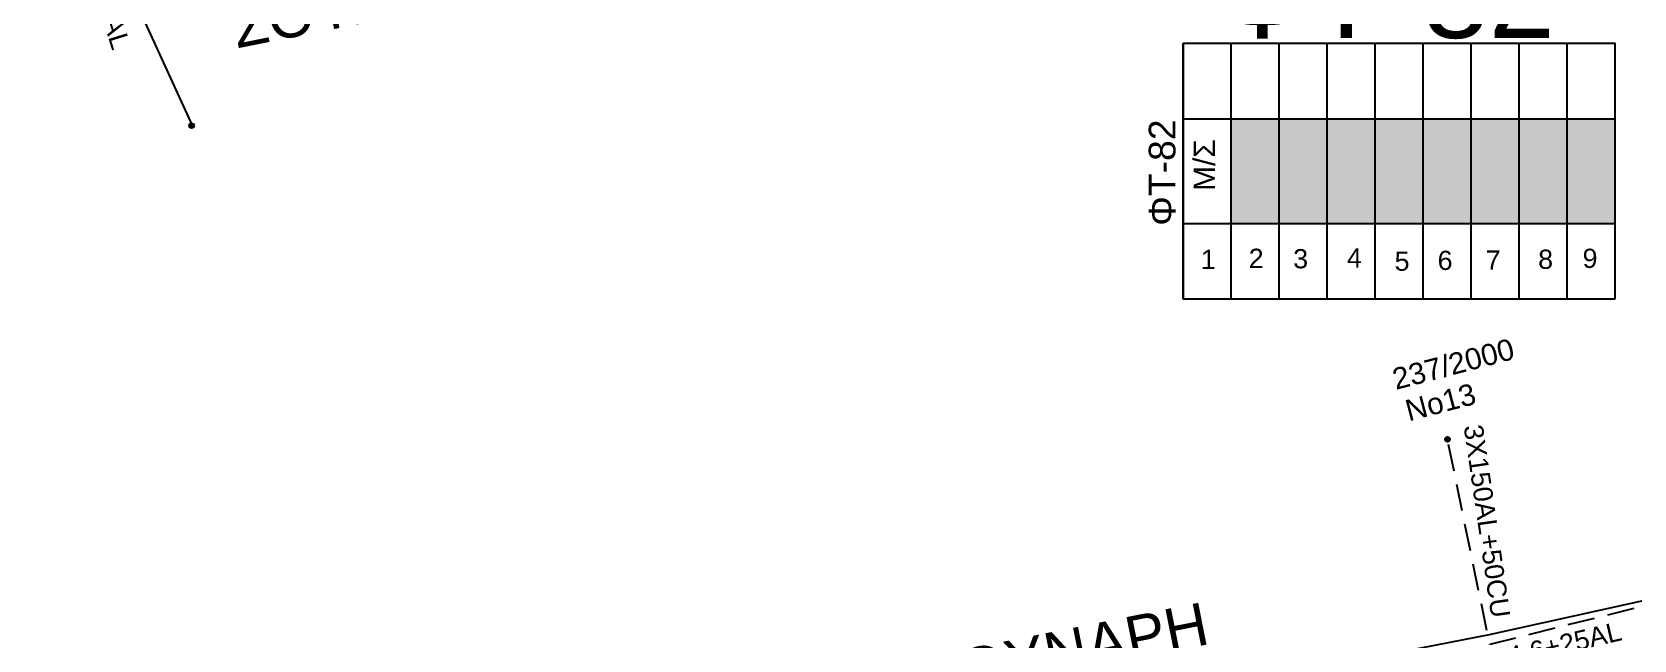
# Model space of a CAD drawing. Header units: millimetres. Extents: x 938 to 3112, y 793 to 1825.
# Drawn here: x 2428.6 to 2578.7, y 1420.1 to 1477.1 of the extents above; entities that cross this region are included whole.
import ezdxf
from ezdxf.enums import TextEntityAlignment as Align

# ---------------------------------------------------------------- set-up
doc = ezdxf.new("R2010")
doc.units = ezdxf.units.MM
doc.linetypes.add('DASHED', pattern=[19.05, 12.7, -6.35])
for name, color, linetype in [('Ασφαλειοκιβώτια Χ.Τ 9 αναχωρήσεων', 7, 'Continuous'), ('Γυμνά εναέρια ΧΤ και ΦΟΠ (3Φ)   4x50+16AL', 7, 'Continuous'), ('Επιγραφές - Σχήματα', 7, 'Continuous'), ('Καλώδια ΧΤ   3x150AL+50CU', 7, 'DASHED'), ('Συνδέσεις', 7, 'Continuous'), ('Συνεστραμμένα ΧΤ   3x70+54.6+25AL', 7, 'SYN_LINE'), ('Υπόβαθρο ΔΕΗ', 7, 'Continuous')]:
    doc.layers.add(name, color=color, linetype=linetype)
doc.styles.get("Standard").update_dxf_attribs({"font": 'arial.ttf'})
doc.linetypes.add('SYN_LINE', pattern='A,0.5,-0.0001,["/\\/\\/\\/",Standard,S=0.1,R=0,X=0,Y=-0.05],-0.25', length=0.7501)

# ---------------------------------------------------------------- blocks, each defined once
blk = doc.blocks.new('ΑΣΦΑΛΕΙΟΚΙΒΩΤΙΟ ΥΠΟΣΤΑΘΜΟΥ 9 ΑΝΑΧΩΡΗΣΕΩΝ')
at = {"layer": 'Ασφαλειοκιβώτια Χ.Τ 9 αναχωρήσεων', "ltscale": 40}
for p, q in [((-23.8, 40.36), (24.02, 40.36)), ((-9.72, 40.36), (-9.72, -40.64)), ((9.94, 40.36), (9.94, -40.64)), ((-23.8, 31.36), (24.02, 31.36)), ((-23.8, 22.36), (24.02, 22.36)), ((-23.8, 13.36), (24.02, 13.36)), ((-23.8, 4.36), (24.02, 4.36)), ((-23.8, -4.64), (24.02, -4.64)), ((-23.8, -13.64), (24.02, -13.64)), ((-23.8, -22.64), (24.02, -22.64)), ((-23.8, -31.64), (24.02, -31.64))]:
    blk.add_line(p, q, dxfattribs=at)
at = {"layer": 'Ασφαλειοκιβώτια Χ.Τ 9 αναχωρήσεων'}
blk.add_lwpolyline([(-23.8, -40.64), (24.02, -40.64), (24.02, 40.36), (-23.8, 40.36)], close=True, dxfattribs=at)
for s, p in [('1', (-18.22, 37.06)), ('2', (-18.02, 28.07)), ('3', (-18.09, 19.73)), ('4', (-17.94, 9.66)), ('5', (-18.55, 0.71)), ('6', (-18.4, -7.35)), ('7', (-18.34, -16.37)), ('8', (-18.19, -26.2)), ('9', (-18.02, -34.53))]:
    blk.add_text(s, height=3.6, rotation=270, dxfattribs=at).set_placement(p)
at = {"layer": 'Ασφαλειοκιβώτια Χ.Τ 9 αναχωρήσεων', "ltscale": 40}
for tag, height, p in [('ΟΝΟΜΑ', 5, (-0.16, 44.31)), ('ΚΕΙΜΕΝΟ 1', 2, (17.06, 35.59)), ('ΚΕΙΜΕΝΟ 2', 2, (17.06, 26.88)), ('ΚΕΙΜΕΝΟ 3', 2, (17.06, 17.69)), ('ΚΕΙΜΕΝΟ 4', 2, (17.06, 8.71)), ('ΚΕΙΜΕΝΟ 5', 2, (17.06, -0.13)), ('ΚΕΙΜΕΝΟ 6', 2, (17.06, -9.05)), ('ΚΕΙΜΕΝΟ 7', 2, (17.06, -18.13)), ('ΚΕΙΜΕΝΟ 8', 2, (17.06, -26.85)), ('ΚΕΙΜΕΝΟ 9', 2, (17.06, -35.99)), ('ΣΧ', 2, (-0.1, -42.64))]:
    blk.add_attdef(tag, text='', height=height, dxfattribs=at).set_placement(p, align=Align.MIDDLE_CENTER)
blk = doc.blocks.new('_ΣΥΝΔΕΣΗ')
at = {"layer": 'Συνδέσεις', "linetype": 'SYN_LINE', "ltscale": 40}
blk.add_hatch(color=256, dxfattribs=at).paths.add_polyline_path([(0.5, -0.01, 1), (-0.5, -0.01, 1)])
at = {"layer": 'Συνδέσεις'}
blk.add_circle((0, -0.01), 0.5, dxfattribs=at)

msp = doc.modelspace()

# ---------------------------------------------------------------- hatches: boundary and pattern name
at = {"layer": 'Ασφαλειοκιβώτια Χ.Τ 9 αναχωρήσεων'}
for color, points in [(2, [(2540.97, 1459.16), (2545.47, 1459.16), (2545.47, 1468.99), (2540.97, 1468.99)]), (5, [(2545.47, 1468.99), (2545.47, 1459.16), (2549.97, 1459.16), (2549.97, 1468.99)]), (27, [(2549.97, 1468.99), (2549.97, 1459.16), (2554.47, 1459.16), (2554.47, 1468.99)]), (85, [(2554.47, 1468.99), (2554.47, 1459.16), (2558.97, 1459.16), (2558.97, 1468.99)]), (173, [(2558.97, 1468.99), (2558.97, 1459.16), (2563.47, 1459.16), (2563.47, 1468.99)]), (133, [(2563.47, 1468.99), (2563.47, 1459.16), (2567.97, 1459.16), (2567.97, 1468.99)]), (30, [(2567.97, 1468.99), (2567.97, 1459.16), (2572.47, 1459.16), (2572.47, 1468.99)]), (62, [(2572.47, 1468.99), (2572.47, 1459.16), (2576.97, 1459.16), (2576.97, 1468.99)])]:
    msp.add_hatch(color=color, dxfattribs=at).paths.add_polyline_path(points)

# ---------------------------------------------------------------- linework, layer by layer
at = {"layer": 'Γυμνά εναέρια ΧΤ και ΦΟΠ (3Φ)   4x50+16AL', "color": 30, "linetype": 'SYN_LINE', "ltscale": 15, "flags": 128}
msp.add_lwpolyline([(2437.09, 1482.51), (2443.56, 1468.37)], dxfattribs=at)
at = {"layer": 'Καλώδια ΧΤ   3x150AL+50CU', "color": 1, "linetype": 'DASHED', "ltscale": 0.2, "flags": 128}
msp.add_lwpolyline([(2583.99, 1423.99), (2583.09, 1425.47, 0.760512), (2581.83, 1425.11, -0.414502), (2580.19, 1423.45), (2565.21, 1419.73), (2561.25, 1438.94)], format="xyb", dxfattribs=at)
at = {"layer": 'Υπόβαθρο ΔΕΗ', "flags": 128}
msp.add_lwpolyline([(2346.48, 1459.94), (2328.97, 1435.01), (2376.24, 1412.09), (2421.56, 1391.17), (2497.45, 1407.45), (2565.19, 1420.67), (2614.84, 1431.63), (2596.06, 1510.54), (2585.95, 1517.87), (2487.3, 1493.93), (2401.78, 1473.45), (2346.48, 1459.94)], dxfattribs=at)
msp.add_lwpolyline([(2346.48, 1459.94), (2328.97, 1435.01), (2376.24, 1412.09), (2421.56, 1391.17), (2497.45, 1407.45), (2565.19, 1420.67), (2614.84, 1431.63), (2596.06, 1510.54), (2585.95, 1517.87), (2487.3, 1493.93), (2401.78, 1473.45), (2346.48, 1459.94)], dxfattribs=at)

# ---------------------------------------------------------------- block references
at = {"layer": 'Ασφαλειοκιβώτια Χ.Τ 9 αναχωρήσεων', "xscale": 0.5, "yscale": 0.5, "zscale": 0.5, "rotation": 90}
msp.add_blockref('ΑΣΦΑΛΕΙΟΚΙΒΩΤΙΟ ΥΠΟΣΤΑΘΜΟΥ 9 ΑΝΑΧΩΡΗΣΕΩΝ', (2556.65, 1464.02), dxfattribs=at).add_auto_attribs({'ΟΝΟΜΑ': 'ΦΤ-82'})
at = {"layer": 'Συνδέσεις', "xscale": 0.4500000000000455, "yscale": 0.4500000000000455, "zscale": 0.4500000000000455}
for p in [(2443.52, 1468.35), (2561.25, 1438.95)]:
    msp.add_blockref('_ΣΥΝΔΕΣΗ', p, dxfattribs=at)

# ---------------------------------------------------------------- texts
at = {"layer": 'Επιγραφές - Σχήματα', "linetype": 'DASHED', "ltscale": 0.2, "attachment_point": 1}
for s, insert, char_height, width, rotation in [('ΣΟΥΛΙΟΥ', (2446.87, 1479.48), 4, 48.5909, 11.277), ('Μ/Σ', (2537.45, 1462.24), 2, 1.8352, 90), ('237/2000', (2555.9, 1445.51), 2, 17.7581, 14.6225), ('Νο13', (2557.11, 1442.56), 2, 17.7581, 14.6225), ('ΔΗΜ. ΓΟΥΝΑΡΗ', (2496.94, 1415.46), 4, 48.5909, 11.277)]:
    msp.add_mtext(s, dxfattribs=dict(at, insert=insert, char_height=char_height, width=width, rotation=rotation))
at = {"layer": 'Επιγραφές - Σχήματα', "linetype": 'DASHED', "ltscale": 0.2, "insert": (2539.44, 1484.56), "char_height": 8, "width": 24.9768, "attachment_point": 1}
msp.add_mtext('ΦΤ-82', dxfattribs=at)
at = {"layer": 'Καλώδια ΧΤ   3x150AL+50CU', "linetype": 'DASHED', "ltscale": 0.2}
msp.add_text('3X150AL+50CU', height=1.8, rotation=278.2269, dxfattribs=at).set_placement((2564.96, 1431.28), align=Align.MIDDLE)
at = {"layer": 'Συνεστραμμένα ΧΤ   3x70+54.6+25AL', "ltscale": 20}
for rotation, p in [(287.2812, (2434.04, 1484.94)), (13.1862, (2567.98, 1418.79))]:
    msp.add_text('3X70+54.6+25AL', height=1.8, rotation=rotation, dxfattribs=at).set_placement(p, align=Align.MIDDLE)

doc.saveas('drawing.dxf')
